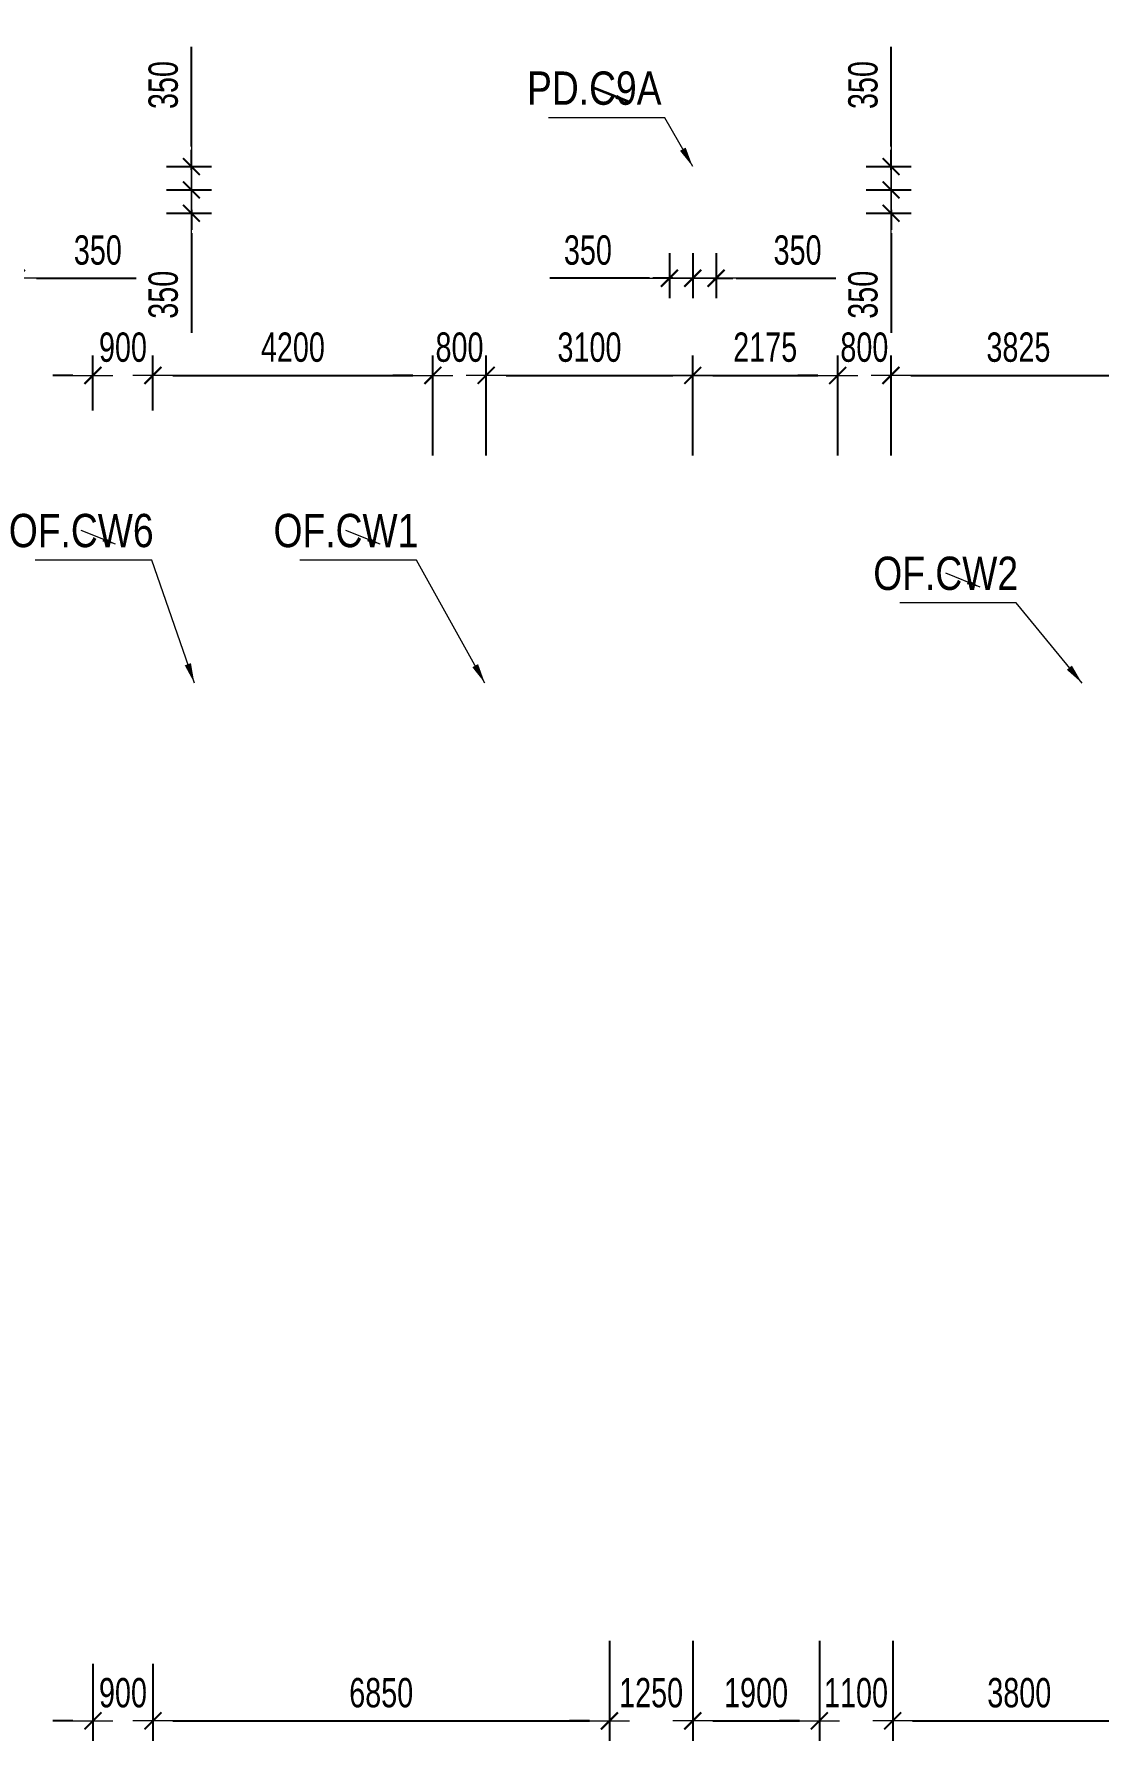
# Model space of a CAD drawing. Header units: millimetres. Extents: x -259680 to 286077, y -1281 to 94455.
# Drawn here: x 35817 to 51794, y 48332 to 73937 of the extents above; entities that cross this region are included whole.
import ezdxf
from ezdxf.enums import TextEntityAlignment as Align

# ---------------------------------------------------------------- set-up
doc = ezdxf.new("R2010")
doc.units = ezdxf.units.MM
doc.layers.get('0').update_dxf_attribs({"lineweight": 20})
doc.layers.get('Defpoints').update_dxf_attribs({"color": 151, "lineweight": 9})
for name, color, linetype, lineweight in [('$0$C1', 20, 'Continuous', 35), ('$1$NDC_S_ANNO', 7, 'Continuous', 20), ('$1$NDC_S_DIM', 1, 'Continuous', 15), ('$1$NDC_S_VN TEXT', 7, 'Continuous', 20), ('NDC_S_DIM', 1, 'Continuous', 15)]:
    doc.layers.add(name, color=color, linetype=linetype, lineweight=lineweight)
doc.styles.add('$1$NDC_DIM', font='', dxfattribs={"width": 0.75})
doc.styles.add('$2$ARIAL', font='arial.ttf', dxfattribs={"width": 0.8})
doc.styles.add('NDC_DIM', font='', dxfattribs={"width": 0.75})
doc.styles.get('$1$NDC_DIM').set_extended_font_data('Dotum')
doc.styles.get('NDC_DIM').set_extended_font_data('Dotum')
doc.dimstyles.new('$0$NDC_dim_150', dxfattribs={"dimscale": 150, "dimtxt": 2.2, "dimasz": 1.5, "dimexe": 1.5, "dimexo": 2.5, "dimgap": 1, "dimtad": 1, "dimdec": 0, "dimzin": 0, "dimdsep": 46, "dimtxsty": '$1$NDC_DIM', "dimblk": '$1$DIMMARK', "dimcen": 0.09, "dimdle": 1.2, "dimclrd": 1, "dimclre": 1, "dimclrt": 3, "dimadec": 0, "dimazin": 0, "dimtfac": 1, "dimtdec": 0, "dimtix": 1, "dimtofl": 0, "dimtmove": 0, "dimatfit": 3, "dimfxl": 6, "dimfxlon": 1, "dimtolj": 1, "dimtzin": 0, "dimarcsym": 0})
doc.dimstyles.new('$1$NDC_dim_iso', dxfattribs={"dimtxt": 2.2, "dimasz": 1, "dimexe": 1.5, "dimexo": 2.5, "dimgap": 1, "dimtad": 1, "dimdec": 0, "dimzin": 0, "dimdsep": 46, "dimtxsty": '$1$NDC_DIM', "dimblk": '$1$DIMMARK', "dimcen": 0.09, "dimdle": 1.2, "dimclrd": 1, "dimclre": 1, "dimclrt": 3, "dimadec": 0, "dimazin": 0, "dimtfac": 1, "dimtdec": 0, "dimtix": 1, "dimtofl": 0, "dimtmove": 0, "dimatfit": 3, "dimfxl": 6, "dimfxlon": 1, "dimtolj": 1, "dimtzin": 0, "dimarcsym": 0})
doc.dimstyles.new('NDC_dim_200', dxfattribs={"dimscale": 200, "dimtxt": 2.2, "dimasz": 1.5, "dimexe": 1.5, "dimexo": 2.5, "dimgap": 1, "dimtad": 1, "dimdec": 0, "dimzin": 0, "dimdsep": 46, "dimtxsty": 'NDC_DIM', "dimblk": 'DIMMARK', "dimcen": 0.09, "dimdle": 1.2, "dimclrd": 1, "dimclre": 1, "dimclrt": 3, "dimadec": 0, "dimazin": 0, "dimtfac": 1, "dimtdec": 0, "dimtix": 1, "dimtofl": 0, "dimtmove": 0, "dimatfit": 3, "dimfxl": 6, "dimfxlon": 1, "dimtolj": 1, "dimtzin": 0, "dimarcsym": 0})

# ---------------------------------------------------------------- blocks, each defined once
blk = doc.blocks.new('$1$DIMMARK')
at = {"layer": '$1$NDC_S_DIM', "color": 1}
blk.add_line((-1.5, 0), (1, 0), dxfattribs=at)
at = {"layer": '$1$NDC_S_DIM', "color": 2, "const_width": 0.1}
blk.add_lwpolyline([(-0.424, -0.424), (0.424, 0.424)], dxfattribs=at)
blk = doc.blocks.new('DIMMARK')
at = {"layer": 'NDC_S_DIM', "color": 1}
blk.add_line((-1.5, 0), (1, 0), dxfattribs=at)
at = {"layer": 'NDC_S_DIM', "color": 2, "const_width": 0.1}
blk.add_lwpolyline([(-0.424, -0.424), (0.424, 0.424)], dxfattribs=at)
blk = doc.blocks.new('*D612')
at = {"layer": 'Defpoints', "color": 0, "ltscale": 100, "transparency": 16777216}
for p in [(35200, 71150), (35550, 71150), (35550, 70274)]:
    blk.add_point(p, dxfattribs=at)
at = {"layer": 'NDC_S_DIM', "color": 1, "lineweight": -2, "ltscale": 100, "transparency": 16777216}
for p, q in [((35200, 70650), (35200, 69974)), ((35550, 70650), (35550, 69974)), ((34900, 70274), (34600, 70274)), ((35850, 70274), (37346, 70274))]:
    blk.add_line(p, q, dxfattribs=at)
at = {"layer": 'NDC_S_DIM', "color": 1, "lineweight": -2, "ltscale": 100, "transparency": 16777216, "xscale": 300, "yscale": 300, "zscale": 300}
blk.add_blockref('DIMMARK', (35200, 70274), dxfattribs=at)
at = {"layer": 'NDC_S_DIM', "color": 1, "lineweight": -2, "ltscale": 100, "transparency": 16777216, "xscale": 300, "yscale": 300, "zscale": 300, "rotation": 180}
blk.add_blockref('DIMMARK', (35550, 70274), dxfattribs=at)
at = {"layer": 'NDC_S_DIM', "color": 3, "ltscale": 100, "transparency": 16777216, "insert": (36773, 70695), "char_height": 440, "attachment_point": 5, "style": 'NDC_DIM'}
blk.add_mtext('\\A1;350', dxfattribs=at)
blk = doc.blocks.new('*D614')
at = {"layer": 'Defpoints', "color": 0, "ltscale": 100, "transparency": 16777216}
for p in [(37301, 71950), (38177, 71950), (37301, 71600)]:
    blk.add_point(p, dxfattribs=at)
at = {"layer": 'NDC_S_DIM', "color": 1, "lineweight": -2, "ltscale": 100, "transparency": 16777216}
for p, q in [((38177, 72250), (38177, 73746)), ((37801, 71950), (38477, 71950)), ((37801, 71600), (38477, 71600)), ((38177, 71300), (38177, 71000))]:
    blk.add_line(p, q, dxfattribs=at)
at = {"layer": 'NDC_S_DIM', "color": 1, "lineweight": -2, "ltscale": 100, "transparency": 16777216, "xscale": 300, "yscale": 300, "zscale": 300}
for p, rotation in [((38177, 71950), 270), ((38177, 71600), 90)]:
    blk.add_blockref('DIMMARK', p, dxfattribs=dict(at, rotation=rotation))
at = {"layer": 'NDC_S_DIM', "color": 3, "ltscale": 100, "transparency": 16777216, "insert": (37756, 73173), "char_height": 440, "attachment_point": 5, "rotation": 90, "style": 'NDC_DIM'}
blk.add_mtext('\\A1;350', dxfattribs=at)
blk = doc.blocks.new('*D615')
at = {"layer": 'Defpoints', "color": 0, "ltscale": 100, "transparency": 16777216}
for p in [(37301, 71600), (38177, 71600), (37301, 71250)]:
    blk.add_point(p, dxfattribs=at)
at = {"layer": 'NDC_S_DIM', "color": 1, "lineweight": -2, "ltscale": 100, "transparency": 16777216}
for p, q in [((38177, 71900), (38177, 72200)), ((37801, 71600), (38477, 71600)), ((37801, 71250), (38477, 71250)), ((38177, 70950), (38177, 69454))]:
    blk.add_line(p, q, dxfattribs=at)
at = {"layer": 'NDC_S_DIM', "color": 1, "lineweight": -2, "ltscale": 100, "transparency": 16777216, "xscale": 300, "yscale": 300, "zscale": 300}
for p, rotation in [((38177, 71600), 270), ((38177, 71250), 90)]:
    blk.add_blockref('DIMMARK', p, dxfattribs=dict(at, rotation=rotation))
at = {"layer": 'NDC_S_DIM', "color": 3, "ltscale": 100, "transparency": 16777216, "insert": (37756, 70027), "char_height": 440, "attachment_point": 5, "rotation": 90, "style": 'NDC_DIM'}
blk.add_mtext('\\A1;350', dxfattribs=at)
blk = doc.blocks.new('*D616')
at = {"layer": 'Defpoints', "color": 0, "ltscale": 100, "transparency": 16777216}
for p in [(45700, 71150), (46050, 71150), (46050, 70274)]:
    blk.add_point(p, dxfattribs=at)
at = {"layer": 'NDC_S_DIM', "color": 1, "lineweight": -2, "ltscale": 100, "transparency": 16777216}
for p, q in [((45700, 70650), (45700, 69974)), ((46050, 70650), (46050, 69974)), ((45400, 70274), (45100, 70274)), ((46350, 70274), (47846, 70274))]:
    blk.add_line(p, q, dxfattribs=at)
at = {"layer": 'NDC_S_DIM', "color": 1, "lineweight": -2, "ltscale": 100, "transparency": 16777216, "xscale": 300, "yscale": 300, "zscale": 300}
blk.add_blockref('DIMMARK', (45700, 70274), dxfattribs=at)
at = {"layer": 'NDC_S_DIM', "color": 1, "lineweight": -2, "ltscale": 100, "transparency": 16777216, "xscale": 300, "yscale": 300, "zscale": 300, "rotation": 180}
blk.add_blockref('DIMMARK', (46050, 70274), dxfattribs=at)
at = {"layer": 'NDC_S_DIM', "color": 3, "ltscale": 100, "transparency": 16777216, "insert": (47273, 70695), "char_height": 440, "attachment_point": 5, "style": 'NDC_DIM'}
blk.add_mtext('\\A1;350', dxfattribs=at)
blk = doc.blocks.new('*D617')
at = {"layer": 'Defpoints', "color": 0, "ltscale": 100, "transparency": 16777216}
for p in [(45350, 71150), (45700, 71150), (45700, 70274)]:
    blk.add_point(p, dxfattribs=at)
at = {"layer": 'NDC_S_DIM', "color": 1, "lineweight": -2, "ltscale": 100, "transparency": 16777216}
for p, q in [((45350, 70650), (45350, 69974)), ((45700, 70650), (45700, 69974)), ((45050, 70274), (43554, 70274)), ((46000, 70274), (46300, 70274))]:
    blk.add_line(p, q, dxfattribs=at)
at = {"layer": 'NDC_S_DIM', "color": 1, "lineweight": -2, "ltscale": 100, "transparency": 16777216, "xscale": 300, "yscale": 300, "zscale": 300}
blk.add_blockref('DIMMARK', (45350, 70274), dxfattribs=at)
at = {"layer": 'NDC_S_DIM', "color": 1, "lineweight": -2, "ltscale": 100, "transparency": 16777216, "xscale": 300, "yscale": 300, "zscale": 300, "rotation": 180}
blk.add_blockref('DIMMARK', (45700, 70274), dxfattribs=at)
at = {"layer": 'NDC_S_DIM', "color": 3, "ltscale": 100, "transparency": 16777216, "insert": (44127, 70695), "char_height": 440, "attachment_point": 5, "style": 'NDC_DIM'}
blk.add_mtext('\\A1;350', dxfattribs=at)
blk = doc.blocks.new('*D618')
at = {"layer": 'Defpoints', "color": 0, "ltscale": 100, "transparency": 16777216}
for p in [(47801, 71950), (48677, 71950), (47801, 71600)]:
    blk.add_point(p, dxfattribs=at)
at = {"layer": 'NDC_S_DIM', "color": 1, "lineweight": -2, "ltscale": 100, "transparency": 16777216}
for p, q in [((48677, 72250), (48677, 73746)), ((48301, 71950), (48977, 71950)), ((48301, 71600), (48977, 71600)), ((48677, 71300), (48677, 71000))]:
    blk.add_line(p, q, dxfattribs=at)
at = {"layer": 'NDC_S_DIM', "color": 1, "lineweight": -2, "ltscale": 100, "transparency": 16777216, "xscale": 300, "yscale": 300, "zscale": 300}
for p, rotation in [((48677, 71950), 270), ((48677, 71600), 90)]:
    blk.add_blockref('DIMMARK', p, dxfattribs=dict(at, rotation=rotation))
at = {"layer": 'NDC_S_DIM', "color": 3, "ltscale": 100, "transparency": 16777216, "insert": (48256, 73173), "char_height": 440, "attachment_point": 5, "rotation": 90, "style": 'NDC_DIM'}
blk.add_mtext('\\A1;350', dxfattribs=at)
blk = doc.blocks.new('*D619')
at = {"layer": 'Defpoints', "color": 0, "ltscale": 100, "transparency": 16777216}
for p in [(47801, 71600), (48677, 71600), (47801, 71250)]:
    blk.add_point(p, dxfattribs=at)
at = {"layer": 'NDC_S_DIM', "color": 1, "lineweight": -2, "ltscale": 100, "transparency": 16777216}
for p, q in [((48677, 71900), (48677, 72200)), ((48301, 71600), (48977, 71600)), ((48301, 71250), (48977, 71250)), ((48677, 70950), (48677, 69454))]:
    blk.add_line(p, q, dxfattribs=at)
at = {"layer": 'NDC_S_DIM', "color": 1, "lineweight": -2, "ltscale": 100, "transparency": 16777216, "xscale": 300, "yscale": 300, "zscale": 300}
for p, rotation in [((48677, 71600), 270), ((48677, 71250), 90)]:
    blk.add_blockref('DIMMARK', p, dxfattribs=dict(at, rotation=rotation))
at = {"layer": 'NDC_S_DIM', "color": 3, "ltscale": 100, "transparency": 16777216, "insert": (48256, 70027), "char_height": 440, "attachment_point": 5, "rotation": 90, "style": 'NDC_DIM'}
blk.add_mtext('\\A1;350', dxfattribs=at)
blk = doc.blocks.new('*D1098')
at = {"layer": 'Defpoints', "color": 0, "ltscale": 100, "transparency": 16777216}
for p in [(36700, 49988), (37600, 49988), (37600, 48632)]:
    blk.add_point(p, dxfattribs=at)
at = {"layer": 'NDC_S_DIM', "color": 1, "lineweight": -2, "ltscale": 100, "transparency": 16777216}
for p, q in [((36700, 49488), (36700, 48332)), ((37600, 49488), (37600, 48332)), ((36400, 48632), (36100, 48632)), ((37900, 48632), (38200, 48632))]:
    blk.add_line(p, q, dxfattribs=at)
at = {"layer": 'NDC_S_DIM', "color": 1, "lineweight": -2, "ltscale": 100, "transparency": 16777216, "xscale": 300, "yscale": 300, "zscale": 300}
blk.add_blockref('DIMMARK', (36700, 48632), dxfattribs=at)
at = {"layer": 'NDC_S_DIM', "color": 1, "lineweight": -2, "ltscale": 100, "transparency": 16777216, "xscale": 300, "yscale": 300, "zscale": 300, "rotation": 180}
blk.add_blockref('DIMMARK', (37600, 48632), dxfattribs=at)
at = {"layer": 'NDC_S_DIM', "color": 3, "ltscale": 100, "transparency": 16777216, "insert": (37150, 49052), "char_height": 440, "attachment_point": 5, "style": 'NDC_DIM'}
blk.add_mtext('\\A1;900', dxfattribs=at)
blk = doc.blocks.new('*D1099')
at = {"layer": 'Defpoints', "color": 0, "ltscale": 100, "transparency": 16777216}
for p in [(44450, 51800), (37600, 49988), (44450, 48632)]:
    blk.add_point(p, dxfattribs=at)
at = {"layer": 'NDC_S_DIM', "color": 1, "lineweight": -2, "ltscale": 100, "transparency": 16777216}
for p, q in [((44450, 49832), (44450, 48332)), ((37600, 49488), (37600, 48332)), ((37900, 48632), (44150, 48632))]:
    blk.add_line(p, q, dxfattribs=at)
at = {"layer": 'NDC_S_DIM', "color": 1, "lineweight": -2, "ltscale": 100, "transparency": 16777216, "xscale": 300, "yscale": 300, "zscale": 300, "rotation": 180}
blk.add_blockref('DIMMARK', (37600, 48632), dxfattribs=at)
at = {"layer": 'NDC_S_DIM', "color": 1, "lineweight": -2, "ltscale": 100, "transparency": 16777216, "xscale": 300, "yscale": 300, "zscale": 300}
blk.add_blockref('DIMMARK', (44450, 48632), dxfattribs=at)
at = {"layer": 'NDC_S_DIM', "color": 3, "ltscale": 100, "transparency": 16777216, "insert": (41025, 49052), "char_height": 440, "attachment_point": 5, "style": 'NDC_DIM'}
blk.add_mtext('\\A1;6850', dxfattribs=at)
blk = doc.blocks.new('*D1100')
at = {"layer": 'Defpoints', "color": 0, "ltscale": 100, "transparency": 16777216}
for p in [(44450, 51800), (45700, 51800), (45700, 48632)]:
    blk.add_point(p, dxfattribs=at)
at = {"layer": 'NDC_S_DIM', "color": 1, "lineweight": -2, "ltscale": 100, "transparency": 16777216}
for p, q in [((44450, 49832), (44450, 48332)), ((45700, 49832), (45700, 48332)), ((44150, 48632), (43850, 48632)), ((46000, 48632), (46300, 48632))]:
    blk.add_line(p, q, dxfattribs=at)
at = {"layer": 'NDC_S_DIM', "color": 1, "lineweight": -2, "ltscale": 100, "transparency": 16777216, "xscale": 300, "yscale": 300, "zscale": 300}
blk.add_blockref('DIMMARK', (44450, 48632), dxfattribs=at)
at = {"layer": 'NDC_S_DIM', "color": 1, "lineweight": -2, "ltscale": 100, "transparency": 16777216, "xscale": 300, "yscale": 300, "zscale": 300, "rotation": 180}
blk.add_blockref('DIMMARK', (45700, 48632), dxfattribs=at)
at = {"layer": 'NDC_S_DIM', "color": 3, "ltscale": 100, "transparency": 16777216, "insert": (45075, 49052), "char_height": 440, "attachment_point": 5, "style": 'NDC_DIM'}
blk.add_mtext('\\A1;1250', dxfattribs=at)
blk = doc.blocks.new('*D1101')
at = {"layer": 'Defpoints', "color": 0, "ltscale": 100, "transparency": 16777216}
for p in [(45700, 51800), (47600, 51800), (47600, 48632)]:
    blk.add_point(p, dxfattribs=at)
at = {"layer": 'NDC_S_DIM', "color": 1, "lineweight": -2, "ltscale": 100, "transparency": 16777216}
for p, q in [((45700, 49832), (45700, 48332)), ((47600, 49832), (47600, 48332)), ((46000, 48632), (47300, 48632))]:
    blk.add_line(p, q, dxfattribs=at)
at = {"layer": 'NDC_S_DIM', "color": 1, "lineweight": -2, "ltscale": 100, "transparency": 16777216, "xscale": 300, "yscale": 300, "zscale": 300, "rotation": 180}
blk.add_blockref('DIMMARK', (45700, 48632), dxfattribs=at)
at = {"layer": 'NDC_S_DIM', "color": 1, "lineweight": -2, "ltscale": 100, "transparency": 16777216, "xscale": 300, "yscale": 300, "zscale": 300}
blk.add_blockref('DIMMARK', (47600, 48632), dxfattribs=at)
at = {"layer": 'NDC_S_DIM', "color": 3, "ltscale": 100, "transparency": 16777216, "insert": (46650, 49052), "char_height": 440, "attachment_point": 5, "style": 'NDC_DIM'}
blk.add_mtext('\\A1;1900', dxfattribs=at)
blk = doc.blocks.new('*D1102')
at = {"layer": 'Defpoints', "color": 0, "ltscale": 100, "transparency": 16777216}
for p in [(47600, 51800), (48700, 51800), (48700, 48632)]:
    blk.add_point(p, dxfattribs=at)
at = {"layer": 'NDC_S_DIM', "color": 1, "lineweight": -2, "ltscale": 100, "transparency": 16777216}
for p, q in [((47600, 49832), (47600, 48332)), ((48700, 49832), (48700, 48332)), ((47300, 48632), (47000, 48632)), ((49000, 48632), (49300, 48632))]:
    blk.add_line(p, q, dxfattribs=at)
at = {"layer": 'NDC_S_DIM', "color": 1, "lineweight": -2, "ltscale": 100, "transparency": 16777216, "xscale": 300, "yscale": 300, "zscale": 300}
blk.add_blockref('DIMMARK', (47600, 48632), dxfattribs=at)
at = {"layer": 'NDC_S_DIM', "color": 1, "lineweight": -2, "ltscale": 100, "transparency": 16777216, "xscale": 300, "yscale": 300, "zscale": 300, "rotation": 180}
blk.add_blockref('DIMMARK', (48700, 48632), dxfattribs=at)
at = {"layer": 'NDC_S_DIM', "color": 3, "ltscale": 100, "transparency": 16777216, "insert": (48150, 49052), "char_height": 440, "attachment_point": 5, "style": 'NDC_DIM'}
blk.add_mtext('\\A1;1100', dxfattribs=at)
blk = doc.blocks.new('*D1103')
at = {"layer": 'Defpoints', "color": 0, "ltscale": 100, "transparency": 16777216}
for p in [(48700, 51800), (52500, 51800), (52500, 48632)]:
    blk.add_point(p, dxfattribs=at)
at = {"layer": 'NDC_S_DIM', "color": 1, "lineweight": -2, "ltscale": 100, "transparency": 16777216}
for p, q in [((48700, 49832), (48700, 48332)), ((52500, 49832), (52500, 48332)), ((49000, 48632), (52200, 48632))]:
    blk.add_line(p, q, dxfattribs=at)
at = {"layer": 'NDC_S_DIM', "color": 1, "lineweight": -2, "ltscale": 100, "transparency": 16777216, "xscale": 300, "yscale": 300, "zscale": 300, "rotation": 180}
blk.add_blockref('DIMMARK', (48700, 48632), dxfattribs=at)
at = {"layer": 'NDC_S_DIM', "color": 1, "lineweight": -2, "ltscale": 100, "transparency": 16777216, "xscale": 300, "yscale": 300, "zscale": 300}
blk.add_blockref('DIMMARK', (52500, 48632), dxfattribs=at)
at = {"layer": 'NDC_S_DIM', "color": 3, "ltscale": 100, "transparency": 16777216, "insert": (50600, 49052), "char_height": 440, "attachment_point": 5, "style": 'NDC_DIM'}
blk.add_mtext('\\A1;3800', dxfattribs=at)
blk = doc.blocks.new('*D1115')
at = {"layer": 'Defpoints', "color": 0, "ltscale": 100, "transparency": 16777216}
for p in [(37600, 68817), (36700, 67792), (37600, 67792)]:
    blk.add_point(p, dxfattribs=at)
at = {"layer": 'NDC_S_DIM', "color": 1, "lineweight": -2, "ltscale": 100, "transparency": 16777216}
for p, q in [((36700, 68292), (36700, 69117)), ((37600, 68292), (37600, 69117)), ((36400, 68817), (36100, 68817)), ((37900, 68817), (38200, 68817))]:
    blk.add_line(p, q, dxfattribs=at)
at = {"layer": 'NDC_S_DIM', "color": 1, "lineweight": -2, "ltscale": 100, "transparency": 16777216, "xscale": 300, "yscale": 300, "zscale": 300}
blk.add_blockref('DIMMARK', (36700, 68817), dxfattribs=at)
at = {"layer": 'NDC_S_DIM', "color": 1, "lineweight": -2, "ltscale": 100, "transparency": 16777216, "xscale": 300, "yscale": 300, "zscale": 300, "rotation": 180}
blk.add_blockref('DIMMARK', (37600, 68817), dxfattribs=at)
at = {"layer": 'NDC_S_DIM', "color": 3, "ltscale": 100, "transparency": 16777216, "insert": (37150, 69238), "char_height": 440, "attachment_point": 5, "style": 'NDC_DIM'}
blk.add_mtext('\\A1;900', dxfattribs=at)
blk = doc.blocks.new('*D1116')
at = {"layer": 'Defpoints', "color": 0, "ltscale": 100, "transparency": 16777216}
for p in [(41800, 68817), (37600, 67792), (41800, 64730)]:
    blk.add_point(p, dxfattribs=at)
at = {"layer": 'NDC_S_DIM', "color": 1, "lineweight": -2, "ltscale": 100, "transparency": 16777216}
for p, q in [((37600, 68292), (37600, 69117)), ((41800, 67617), (41800, 69117)), ((37900, 68817), (41500, 68817))]:
    blk.add_line(p, q, dxfattribs=at)
at = {"layer": 'NDC_S_DIM', "color": 1, "lineweight": -2, "ltscale": 100, "transparency": 16777216, "xscale": 300, "yscale": 300, "zscale": 300, "rotation": 180}
blk.add_blockref('DIMMARK', (37600, 68817), dxfattribs=at)
at = {"layer": 'NDC_S_DIM', "color": 1, "lineweight": -2, "ltscale": 100, "transparency": 16777216, "xscale": 300, "yscale": 300, "zscale": 300}
blk.add_blockref('DIMMARK', (41800, 68817), dxfattribs=at)
at = {"layer": 'NDC_S_DIM', "color": 3, "ltscale": 100, "transparency": 16777216, "insert": (39700, 69238), "char_height": 440, "attachment_point": 5, "style": 'NDC_DIM'}
blk.add_mtext('\\A1;4200', dxfattribs=at)
blk = doc.blocks.new('*D1117')
at = {"layer": 'Defpoints', "color": 0, "ltscale": 100, "transparency": 16777216}
for p in [(42600, 68817), (41800, 64730), (42600, 64730)]:
    blk.add_point(p, dxfattribs=at)
at = {"layer": 'NDC_S_DIM', "color": 1, "lineweight": -2, "ltscale": 100, "transparency": 16777216}
for p, q in [((41800, 67617), (41800, 69117)), ((42600, 67617), (42600, 69117)), ((41500, 68817), (41200, 68817)), ((42900, 68817), (43200, 68817))]:
    blk.add_line(p, q, dxfattribs=at)
at = {"layer": 'NDC_S_DIM', "color": 1, "lineweight": -2, "ltscale": 100, "transparency": 16777216, "xscale": 300, "yscale": 300, "zscale": 300}
blk.add_blockref('DIMMARK', (41800, 68817), dxfattribs=at)
at = {"layer": 'NDC_S_DIM', "color": 1, "lineweight": -2, "ltscale": 100, "transparency": 16777216, "xscale": 300, "yscale": 300, "zscale": 300, "rotation": 180}
blk.add_blockref('DIMMARK', (42600, 68817), dxfattribs=at)
at = {"layer": 'NDC_S_DIM', "color": 3, "ltscale": 100, "transparency": 16777216, "insert": (42200, 69238), "char_height": 440, "attachment_point": 5, "style": 'NDC_DIM'}
blk.add_mtext('\\A1;800', dxfattribs=at)
blk = doc.blocks.new('*D1118')
at = {"layer": 'Defpoints', "color": 0, "ltscale": 100, "transparency": 16777216}
for p in [(45700, 68817), (42600, 64730), (45700, 64730)]:
    blk.add_point(p, dxfattribs=at)
at = {"layer": 'NDC_S_DIM', "color": 1, "lineweight": -2, "ltscale": 100, "transparency": 16777216}
for p, q in [((42600, 67617), (42600, 69117)), ((45700, 67617), (45700, 69117)), ((42900, 68817), (45400, 68817))]:
    blk.add_line(p, q, dxfattribs=at)
at = {"layer": 'NDC_S_DIM', "color": 1, "lineweight": -2, "ltscale": 100, "transparency": 16777216, "xscale": 300, "yscale": 300, "zscale": 300, "rotation": 180}
blk.add_blockref('DIMMARK', (42600, 68817), dxfattribs=at)
at = {"layer": 'NDC_S_DIM', "color": 1, "lineweight": -2, "ltscale": 100, "transparency": 16777216, "xscale": 300, "yscale": 300, "zscale": 300}
blk.add_blockref('DIMMARK', (45700, 68817), dxfattribs=at)
at = {"layer": 'NDC_S_DIM', "color": 3, "ltscale": 100, "transparency": 16777216, "insert": (44150, 69238), "char_height": 440, "attachment_point": 5, "style": 'NDC_DIM'}
blk.add_mtext('\\A1;3100', dxfattribs=at)
blk = doc.blocks.new('*D1119')
at = {"layer": 'Defpoints', "color": 0, "ltscale": 100, "transparency": 16777216}
for p in [(47875, 68817), (45700, 64730), (47875, 64730)]:
    blk.add_point(p, dxfattribs=at)
at = {"layer": 'NDC_S_DIM', "color": 1, "lineweight": -2, "ltscale": 100, "transparency": 16777216}
for p, q in [((45700, 67617), (45700, 69117)), ((47875, 67617), (47875, 69117)), ((46000, 68817), (47575, 68817))]:
    blk.add_line(p, q, dxfattribs=at)
at = {"layer": 'NDC_S_DIM', "color": 1, "lineweight": -2, "ltscale": 100, "transparency": 16777216, "xscale": 300, "yscale": 300, "zscale": 300, "rotation": 180}
blk.add_blockref('DIMMARK', (45700, 68817), dxfattribs=at)
at = {"layer": 'NDC_S_DIM', "color": 1, "lineweight": -2, "ltscale": 100, "transparency": 16777216, "xscale": 300, "yscale": 300, "zscale": 300}
blk.add_blockref('DIMMARK', (47875, 68817), dxfattribs=at)
at = {"layer": 'NDC_S_DIM', "color": 3, "ltscale": 100, "transparency": 16777216, "insert": (46787, 69238), "char_height": 440, "attachment_point": 5, "style": 'NDC_DIM'}
blk.add_mtext('\\A1;2175', dxfattribs=at)
blk = doc.blocks.new('*D1120')
at = {"layer": 'Defpoints', "color": 0, "ltscale": 100, "transparency": 16777216}
for p in [(48675, 68817), (47875, 64730), (48675, 64730)]:
    blk.add_point(p, dxfattribs=at)
at = {"layer": 'NDC_S_DIM', "color": 1, "lineweight": -2, "ltscale": 100, "transparency": 16777216}
for p, q in [((47875, 67617), (47875, 69117)), ((48675, 67617), (48675, 69117)), ((47575, 68817), (47275, 68817)), ((48975, 68817), (49275, 68817))]:
    blk.add_line(p, q, dxfattribs=at)
at = {"layer": 'NDC_S_DIM', "color": 1, "lineweight": -2, "ltscale": 100, "transparency": 16777216, "xscale": 300, "yscale": 300, "zscale": 300}
blk.add_blockref('DIMMARK', (47875, 68817), dxfattribs=at)
at = {"layer": 'NDC_S_DIM', "color": 1, "lineweight": -2, "ltscale": 100, "transparency": 16777216, "xscale": 300, "yscale": 300, "zscale": 300, "rotation": 180}
blk.add_blockref('DIMMARK', (48675, 68817), dxfattribs=at)
at = {"layer": 'NDC_S_DIM', "color": 3, "ltscale": 100, "transparency": 16777216, "insert": (48275, 69238), "char_height": 440, "attachment_point": 5, "style": 'NDC_DIM'}
blk.add_mtext('\\A1;800', dxfattribs=at)
blk = doc.blocks.new('*D1121')
at = {"layer": 'Defpoints', "color": 0, "ltscale": 100, "transparency": 16777216}
for p in [(52500, 68817), (48675, 64730), (52500, 64730)]:
    blk.add_point(p, dxfattribs=at)
at = {"layer": 'NDC_S_DIM', "color": 1, "lineweight": -2, "ltscale": 100, "transparency": 16777216}
for p, q in [((48675, 67617), (48675, 69117)), ((52500, 67617), (52500, 69117)), ((48975, 68817), (52200, 68817))]:
    blk.add_line(p, q, dxfattribs=at)
at = {"layer": 'NDC_S_DIM', "color": 1, "lineweight": -2, "ltscale": 100, "transparency": 16777216, "xscale": 300, "yscale": 300, "zscale": 300, "rotation": 180}
blk.add_blockref('DIMMARK', (48675, 68817), dxfattribs=at)
at = {"layer": 'NDC_S_DIM', "color": 1, "lineweight": -2, "ltscale": 100, "transparency": 16777216, "xscale": 300, "yscale": 300, "zscale": 300}
blk.add_blockref('DIMMARK', (52500, 68817), dxfattribs=at)
at = {"layer": 'NDC_S_DIM', "color": 3, "ltscale": 100, "transparency": 16777216, "insert": (50587, 69238), "char_height": 440, "attachment_point": 5, "style": 'NDC_DIM'}
blk.add_mtext('\\A1;3825', dxfattribs=at)
blk = doc.blocks.new('*U220')
at = {"layer": '$1$NDC_S_ANNO', "ltscale": 0.8, "style": '$2$ARIAL', "width": 0.8, "flags": 1}
blk.add_attdef('CHU_THICH', text='', height=2.5, dxfattribs=at).set_placement((0, 0), align=Align.MIDDLE_CENTER)
at = {"layer": '$1$NDC_S_ANNO', "ltscale": 0.8, "style": '$2$ARIAL', "width": 0.8}
blk.add_attdef('TEN', text='', height=2.5, dxfattribs=at).set_placement((-2.58, 1.03), align=Align.MIDDLE_CENTER)
at = {"layer": 'Defpoints'}
blk.add_leader([(0, 0), (-2.58, 1.03)], dimstyle='$1$NDC_dim_iso', override={"dimgap": 0.625, "dimtad": 0}, dxfattribs=at)
blk = doc.blocks.new('$0$co t check')
at = {"layer": '$0$C1', "xscale": 200, "yscale": 200, "zscale": 200}
blk.add_blockref('*U220', (42698, 72921), dxfattribs=at).add_auto_attribs({'TEN': 'PD.C9A'})
at = {"layer": '$1$NDC_S_VN TEXT', "color": 2, "true_color": 0xf1eb1f, "xscale": 200, "yscale": 200, "zscale": 200}
for p, values in [((34999, 66284), {'TEN': 'OF.CW6'}), ((38971, 66284), {'TEN': 'OF.CW1'}), ((47971, 65642), {'TEN': 'OF.CW2'})]:
    blk.add_blockref('*U220', p, dxfattribs=at).add_auto_attribs(values)
at = {"layer": '$0$C1'}
blk.add_leader([(43659, 71950), (43242, 72682), (41493, 72682)], dimstyle='$0$NDC_dim_150', override={"dimasz": 2, "dimgap": 1, "dimtad": 0}, dxfattribs=at)
for points in [[(36181, 64200), (35543, 66045), (33793, 66045)], [(40541, 64200), (39514, 66045), (37765, 66045)], [(49501, 64200), (48515, 65403), (46765, 65403)]]:
    blk.add_leader(points, dimstyle='$0$NDC_dim_150', override={"dimasz": 2, "dimgap": 1, "dimtad": 0})

msp = doc.modelspace()

# ---------------------------------------------------------------- hatches: boundary and pattern name
at = {"layer": 'NDC_S_DIM', "ltscale": 100}
h = msp.add_hatch(dxfattribs=at)
h.set_pattern_fill('CROSS', color=256, scale=50)
h.paths.add_polyline_path([(87300, 89500), (87300, 71950), (63350, 71950), (63350, 66800), (44500, 66800), (44500, 64200), (3550, 64200), (3550, 89500)], flags=17)
h.paths.add_polyline_path([(87300, 89500), (87300, 71950), (63350, 71950), (63350, 66800), (44500, 66800), (44500, 64200), (3550, 64200), (3550, 89500)], flags=17)

# ---------------------------------------------------------------- block references
at = {"layer": '$1$NDC_S_DIM'}
msp.add_blockref('$0$co t check', (2040.6, 0), dxfattribs=at)

# ---------------------------------------------------------------- dimensions: what is measured, and where the dimension line sits
at = {"layer": 'NDC_S_DIM', "ltscale": 100}
for base, p1, p2, picture, middle in [((38176.7, 71950), (37301.2, 71600), (37301.2, 71950), '*D614', (38176.7, 73172.5)), ((48676.7, 71950), (47801.2, 71600), (47801.2, 71950), '*D618', (48676.7, 73172.5)), ((38176.7, 71600), (37301.2, 71250), (37301.2, 71600), '*D615', (38176.7, 70027.5)), ((48676.7, 71600), (47801.2, 71250), (47801.2, 71600), '*D619', (48676.7, 70027.5))]:
    dim = msp.add_linear_dim(base=base, p1=p1, p2=p2, angle=90, dimstyle='NDC_dim_200', dxfattribs=at)
    dim.commit()
    dim.dimension.update_dxf_attribs({"geometry": picture, "text_midpoint": middle, "dimtype": 160})
for base, p1, p2, picture, middle in [((35550, 70274.4), (35200, 71150), (35550, 71150), '*D612', (36772.5, 70274.4)), ((45700, 70274.4), (45350, 71150), (45700, 71150), '*D617', (44127.5, 70274.4)), ((46050, 70274.4), (45700, 71150), (46050, 71150), '*D616', (47272.5, 70274.4))]:
    dim = msp.add_linear_dim(base=base, p1=p1, p2=p2, dimstyle='NDC_dim_200', dxfattribs=at)
    dim.commit()
    dim.dimension.update_dxf_attribs({"geometry": picture, "text_midpoint": middle, "dimtype": 160})
for base, p1, p2, picture, middle in [((37600, 68817.5), (36700, 67791.8), (37600, 67791.8), '*D1115', (37150, 69237.8)), ((37600, 48632), (36700, 49988.4), (37600, 49988.4), '*D1098', (37150, 49052.3))]:
    dim = msp.add_linear_dim(base=base, p1=p1, p2=p2, dimstyle='NDC_dim_200', dxfattribs=at)
    dim.commit()
    dim.dimension.update_dxf_attribs({"geometry": picture, "text_midpoint": middle})
for base, p1, p2, picture, middle in [((41800, 68817.5), (37600, 67791.8), (41800, 64729.6), '*D1116', (39700, 69237.8)), ((42600, 68817.5), (41800, 64729.6), (42600, 64729.6), '*D1117', (42200, 69237.8)), ((45700, 68817.5), (42600, 64729.6), (45700, 64729.6), '*D1118', (44150, 69237.8)), ((47875, 68817.5), (45700, 64729.6), (47875, 64729.6), '*D1119', (46787.5, 69237.8)), ((48675, 68817.5), (47875, 64729.6), (48675, 64729.6), '*D1120', (48275, 69237.8)), ((52500, 68817.5), (48675, 64729.6), (52500, 64729.6), '*D1121', (50587.5, 69237.8)), ((44450, 48632), (37600, 49988.4), (44450, 51800), '*D1099', (41025, 49052.3)), ((45700, 48632), (44450, 51800), (45700, 51800), '*D1100', (45075, 49052.3)), ((47600, 48632), (45700, 51800), (47600, 51800), '*D1101', (46650, 49052.3)), ((48700, 48632), (47600, 51800), (48700, 51800), '*D1102', (48150, 49052.3)), ((52500, 48632), (48700, 51800), (52500, 51800), '*D1103', (50600, 49052.3))]:
    dim = msp.add_linear_dim(base=base, p1=p1, p2=p2, dimstyle='NDC_dim_200', override={"dimtmove": 1}, dxfattribs=at)
    dim.commit()
    dim.dimension.update_dxf_attribs({"geometry": picture, "text_midpoint": middle})

doc.saveas('drawing.dxf')
